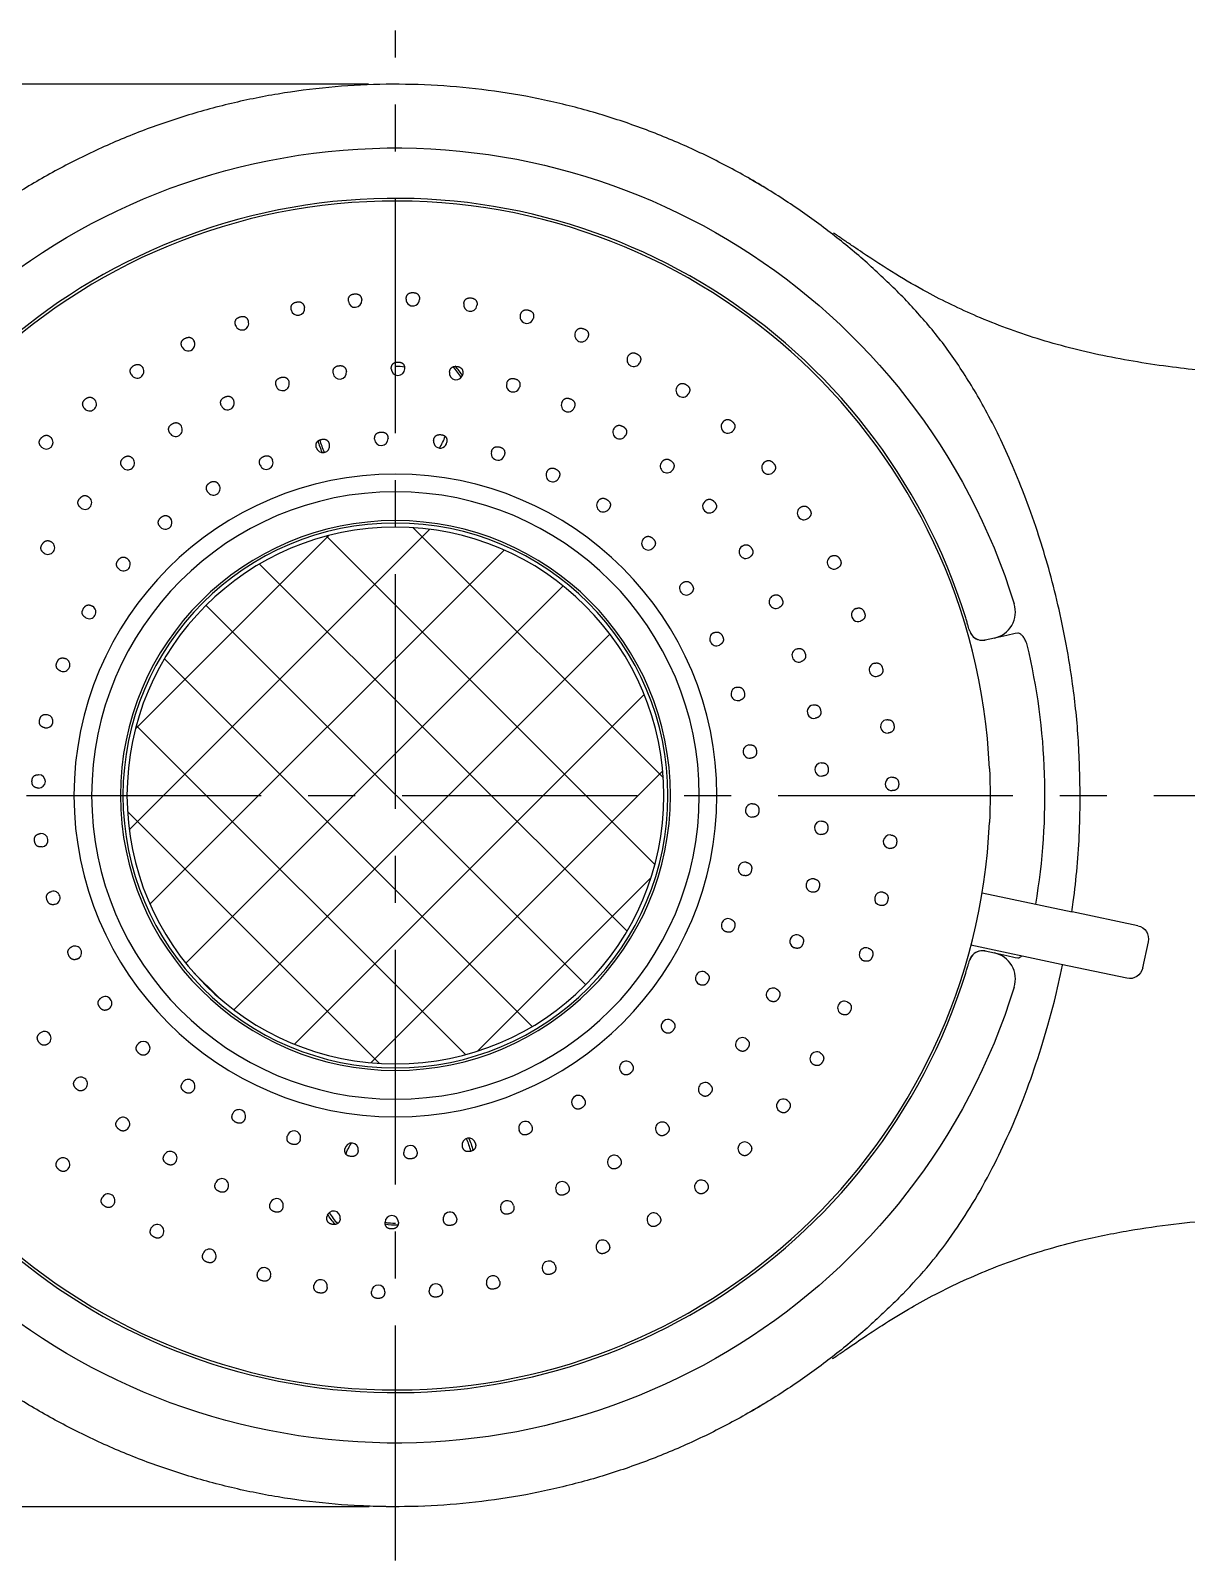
# Model space of a CAD drawing. Extents: x 41752 to 42172, y 12942 to 13239.
# Drawn here: x 41936.7 to 41979.8, y 12994 to 13051 of the extents above; entities that cross this region are included whole.
import ezdxf

# ---------------------------------------------------------------- set-up
doc = ezdxf.new("R2010")
doc.units = 0
doc.header["$LTSCALE"] = 7
doc.header["$MEASUREMENT"] = 0
doc.linetypes.add('CENTER', pattern=[2, 1.25, -0.25, 0.25, -0.25])
for name, color, linetype in [('1', 1, 'CENTER'), ('53', 7, 'CONTINUOUS'), ('DIM', 2, 'CONTINUOUS')]:
    doc.layers.add(name, color=color, linetype=linetype)

msp = doc.modelspace()

# ---------------------------------------------------------------- hatches: boundary and pattern name
at = {"layer": 'DIM'}
h = msp.add_hatch(dxfattribs=at)
h.set_pattern_fill('ANSI37', color=256, scale=20)
h.set_pattern_definition([(45, (1780.5535, -1152.382), (-1.76776695, 1.76776695), []), (135, (1780.5535, -1152.382), (-1.76776695, -1.76776695), [])])
h.paths.add_polyline_path([(41950.291, 13032.547, 0.414214), (41940.291, 13022.547), (41950.291, 13022.547)])
h.paths.add_polyline_path([(41950.291, 13022.547), (41960.291, 13022.547, 0.414214), (41950.291, 13032.547)])
h.paths.add_polyline_path([(41950.291, 13022.547), (41950.291, 13012.547, 0.414214), (41960.291, 13022.547)])
h.paths.add_polyline_path([(41940.291, 13022.547, 0.414214), (41950.291, 13012.547), (41950.291, 13022.547)])

# ---------------------------------------------------------------- linework, layer by layer
at = {"layer": '1'}
for p, q in [((41950.291, 12994.047), (41950.291, 13051.046)), ((41922.542, 13022.547), (42108.057, 13022.547))]:
    msp.add_line(p, q, dxfattribs=at)
at = {"layer": '53', "color": 7, "linetype": 'Continuous'}
for p, q in [((41972.601, 13028.413), (41972.256, 13028.34)), ((41972.141, 13018.925), (41975.501, 13018.211)), ((41977.946, 13017.691), (41975.501, 13018.211)), ((41975.085, 13016.254), (41971.725, 13016.969)), ((41978.331, 13017.098), (41978.123, 13016.12)), ((41972.256, 13016.753), (41972.601, 13016.68)), ((41977.53, 13015.735), (41975.085, 13016.254))]:
    msp.add_line(p, q, dxfattribs=at)
at = {"layer": '53', "color": 3, "linetype": 'Continuous', "extrusion": (0, 0, -1)}
for radius in [11.975, 11.316]:
    msp.add_circle((-41950.291, 13022.547), radius, dxfattribs=at)
at = {"layer": '53', "color": 7, "linetype": 'Continuous', "extrusion": (0, 0, -1)}
for radius in [10.243, 10.15, 10]:
    msp.add_circle((-41950.291, 13022.547), radius, dxfattribs=at)
for centre, radius, start, end in [((-41950.292, 13022.547), 24.126, 360, 162.7922), ((-41950.291, 13036.546), 2, 90, 99.9394), ((-41950.291, 13036.546), 2.909, 137.295, 147.3637), ((-41950.291, 13036.546), 2.909, 335.1937, 345.0937), ((-41950.291, 13022.547), 22.148, 177.4121, 182.5879), ((-41950.292, 13022.547), 24.126, 197.2077, 360), ((-41977.842, 13017.202), 0.5, 102, 192), ((-41977.634, 13016.224), 0.5, 192, 282), ((-41950.291, 13008.547), 1.95, 18.5231, 33.1875), ((-41950.291, 13008.547), 2.992, 155.3344, 164.9475), ((-41950.291, 13008.547), 2.992, 318.4763, 327.8306), ((-41950.291, 13008.547), 1.95, 270, 281.0925)]:
    msp.add_arc(centre, radius, start, end, dxfattribs=at)
at = {"layer": '53', "color": 7, "linetype": 'Continuous'}
for centre, radius, start, end in [((41950.291, 13022.547), 22.248, 17.2969, 342.7031), ((41950.291, 13022.547), 22.148, 2.5879, 180), ((41948.786, 13040.985), 0.25, 184.6667, 4.6667), ((41950.937, 13041.036), 0.25, 178, 358), ((41946.656, 13040.686), 0.25, 191.3333, 11.3333), ((41953.079, 13040.836), 0.25, 171.3333, 351.3333), ((41955.183, 13040.388), 0.25, 164.6667, 344.6667), ((41944.574, 13040.141), 0.25, 198, 18), ((41957.221, 13039.7), 0.25, 158, 338), ((41942.57, 13039.359), 0.25, 204.6667, 24.6667), ((41959.166, 13038.779), 0.25, 151.3333, 331.3333), ((41940.671, 13038.349), 0.25, 211.3333, 31.3333), ((41948.216, 13038.311), 0.25, 187.5, 7.5), ((41950.384, 13038.447), 0.25, 179.6667, 359.6667), ((41952.55, 13038.286), 0.25, 171.8333, 351.8333), ((41950.291, 13036.546), 2.992, 33.0244, 42.0975), ((41946.087, 13037.881), 0.25, 195.3333, 15.3333), ((41954.674, 13037.831), 0.25, 164, 344), ((41960.99, 13037.639), 0.25, 144.6667, 324.6667), ((41938.901, 13037.125), 0.25, 218, 38), ((41944.036, 13037.165), 0.25, 203.1667, 23.1667), ((41956.716, 13037.091), 0.25, 156.1667, 336.1667), ((41962.67, 13036.295), 0.25, 138, 318), ((41937.286, 13035.704), 0.25, 224.6667, 44.6667), ((41942.102, 13036.176), 0.25, 211, 31), ((41950.291, 13036.546), 2.992, 195.0469, 204.2719), ((41949.765, 13035.836), 0.25, 182.2667, 2.2667), ((41951.958, 13035.742), 0.25, 172.8, 352.8), ((41950.291, 13036.547), 1.95, 327.0713, 341.6569), ((41958.638, 13036.08), 0.25, 148.3333, 328.3333), ((41947.587, 13035.569), 0.25, 191.7333, 11.7333), ((41954.106, 13035.288), 0.25, 163.3333, 343.3333), ((41940.321, 13034.932), 0.25, 218.8333, 38.8333), ((41945.482, 13034.947), 0.25, 201.2, 21.2), ((41960.405, 13034.816), 0.25, 140.5, 320.5), ((41964.182, 13034.765), 0.25, 131.3333, 311.3333), ((41943.508, 13033.987), 0.25, 210.6667, 30.6667), ((41956.149, 13034.487), 0.25, 153.8667, 333.8667), ((41938.726, 13033.458), 0.25, 226.6667, 46.6667), ((41958.033, 13033.361), 0.25, 144.4, 324.4), ((41961.983, 13033.323), 0.25, 132.6667, 312.6667), ((41965.507, 13033.07), 0.25, 124.6667, 304.6667), ((41941.718, 13032.715), 0.25, 220.1333, 40.1333), ((41937.347, 13031.78), 0.25, 234.5, 54.5), ((41959.707, 13031.94), 0.25, 134.9333, 314.9333), ((41963.342, 13031.629), 0.25, 124.8333, 304.8333), ((41940.163, 13031.167), 0.25, 229.6, 49.6), ((41966.626, 13031.232), 0.25, 118, 298), ((41961.123, 13030.264), 0.25, 125.4667, 305.4667), ((41938.883, 13029.384), 0.25, 239.0667, 59.0667), ((41964.458, 13029.765), 0.25, 117, 297), ((41967.524, 13029.277), 0.25, 111.3333, 291.3333), ((41962.245, 13028.377), 0.25, 116, 296), ((41965.31, 13027.767), 0.25, 109.1667, 289.1667), ((41950.292, 13022.547), 24.191, 350.3694, 13.4215), ((41937.914, 13027.414), 0.25, 248.5333, 68.5333), ((41968.188, 13027.231), 0.25, 104.6667, 284.6667), ((41963.041, 13026.332), 0.25, 106.5333, 286.5333), ((41937.282, 13025.312), 0.25, 258, 78), ((41965.881, 13025.671), 0.25, 101.3333, 281.3333), ((41968.611, 13025.122), 0.25, 98, 278), ((41963.49, 13024.183), 0.25, 97.0667, 277.0667), ((41937.002, 13023.073), 0.25, 267.7333, 87.7333), ((41966.162, 13023.517), 0.25, 93.5, 273.5), ((41968.786, 13022.977), 0.25, 91.3333, 271.3333), ((41950.291, 13022.547), 22.148, 180, 357.4121), ((41963.579, 13021.99), 0.25, 87.6, 267.6), ((41966.146, 13021.345), 0.25, 85.6667, 265.6667), ((41937.096, 13020.88), 0.25, 277.2, 97.2), ((41968.711, 13020.827), 0.25, 84.6667, 264.6667), ((41963.307, 13019.812), 0.25, 78.1333, 258.1333), ((41965.834, 13019.196), 0.25, 77.8333, 257.8333), ((41937.55, 13018.732), 0.25, 286.6667, 106.6667), ((41968.387, 13018.7), 0.25, 78, 258), ((41962.68, 13017.708), 0.25, 68.6667, 248.6667), ((41965.232, 13017.109), 0.25, 70, 250), ((41938.351, 13016.689), 0.25, 296.1333, 116.1333), ((41967.818, 13016.626), 0.25, 71.3333, 251.3333), ((41961.715, 13015.737), 0.25, 59.2, 239.2), ((41964.352, 13015.123), 0.25, 62.1667, 242.1667), ((41939.477, 13014.805), 0.25, 305.6, 125.6), ((41967.012, 13014.631), 0.25, 64.6667, 244.6667), ((41960.44, 13013.95), 0.25, 49.7333, 229.7333), ((41937.214, 13013.503), 0.25, 304.6667, 124.6667), ((41940.898, 13013.131), 0.25, 315.0667, 135.0667), ((41963.209, 13013.276), 0.25, 54.3333, 234.3333), ((41965.98, 13012.743), 0.25, 58, 238), ((41958.888, 13012.398), 0.25, 40.2667, 220.2667), ((41938.568, 13011.805), 0.25, 312.5, 132.5), ((41942.574, 13011.715), 0.25, 324.5333, 144.5333), ((41961.825, 13011.602), 0.25, 46.5, 226.5), ((41957.101, 13011.123), 0.25, 30.8, 210.8), ((41944.461, 13010.593), 0.25, 334, 154), ((41964.736, 13010.988), 0.25, 51.3333, 231.3333), ((41940.142, 13010.307), 0.25, 320.3333, 140.3333), ((41955.13, 13010.158), 0.25, 21.3333, 201.3333), ((41960.225, 13010.132), 0.25, 38.6667, 218.6667), ((41946.506, 13009.797), 0.25, 343.4667, 163.4667), ((41948.655, 13009.348), 0.25, 352.9333, 172.9333), ((41953.026, 13009.531), 0.25, 11.8667, 191.8667), ((41950.291, 13008.547), 2.909, 14.9963, 24.5587), ((41963.296, 13009.389), 0.25, 44.6667, 224.6667), ((41937.912, 13008.799), 0.25, 318, 138), ((41941.905, 13009.038), 0.25, 328.1667, 148.1667), ((41950.848, 13009.258), 0.25, 2.4, 182.4), ((41958.441, 13008.894), 0.25, 30.8333, 210.8333), ((41943.824, 13008.021), 0.25, 336, 156), ((41956.504, 13007.911), 0.25, 23, 203), ((41961.681, 13007.969), 0.25, 38, 218), ((41939.592, 13007.454), 0.25, 324.6667, 144.6667), ((41945.864, 13007.276), 0.25, 343.8333, 163.8333), ((41954.451, 13007.201), 0.25, 15.1667, 195.1667), ((41947.987, 13006.815), 0.25, 351.6667, 171.6667), ((41950.291, 13008.547), 2.909, 212.1188, 222.0863), ((41950.152, 13006.647), 0.25, 359.5, 179.5), ((41952.321, 13006.777), 0.25, 7.3333, 187.3333), ((41959.911, 13006.745), 0.25, 31.3333, 211.3333), ((41941.416, 13006.314), 0.25, 331.3333, 151.3333), ((41950.291, 13008.547), 2, 258.7444, 272.7619), ((41943.361, 13005.394), 0.25, 338, 158), ((41958.012, 13005.735), 0.25, 24.6667, 204.6667), ((41956.008, 13004.952), 0.25, 18, 198), ((41945.399, 13004.705), 0.25, 344.6667, 164.6667), ((41947.503, 13004.258), 0.25, 351.3333, 171.3333), ((41953.927, 13004.408), 0.25, 11.3333, 191.3333), ((41949.646, 13004.058), 0.25, 358, 178), ((41951.796, 13004.108), 0.25, 4.6667, 184.6667)]:
    msp.add_arc(centre, radius, start, end, dxfattribs=at)
at = {"layer": '53', "color": 7, "linetype": 'Continuous', "extrusion": (0.004279, 0.000909442, 0.99999)}
for start, end in [(196.0387, 219.4402), (219.4402, 278.1462)]:
    msp.add_arc((41971.772, 13028.661, 191.331), 0.5, start, end, dxfattribs=at)
at = {"layer": '53', "color": 7, "linetype": 'Continuous', "extrusion": (0.004279, 0.000909436, 0.99999)}
for start, end in [(196.0335, 221.6405), (221.6405, 281.4987)]:
    msp.add_arc((41971.772, 13028.661, 191.33), 0.5, start, end, dxfattribs=at)
at = {"layer": '53', "color": 7, "linetype": 'Continuous', "extrusion": (0.004279, -0.000909442, 0.99999)}
for start, end in [(143.5763, 163.9613), (81.8539, 143.5764)]:
    msp.add_arc((41971.772, 13016.421, 167.645), 0.5, start, end, dxfattribs=at)
at = {"layer": '53', "color": 7, "linetype": 'Continuous', "extrusion": (0.004279, -0.000909436, 0.99999)}
for start, end in [(145.1261, 163.9665), (78.5013, 145.126)]:
    msp.add_arc((41971.772, 13016.421, 167.644), 0.5, start, end, dxfattribs=at)
at = {"layer": '53', "color": 7, "linetype": 'Continuous'}
for centre, major_axis, start_param, end_param in [((41972.393, 13029.392), (0.208, -0.978), 0, 1.660727), ((41972.393, 13015.702), (-0.208, -0.978), 1.480868, 3.141593)]:
    msp.add_ellipse(centre, major_axis=major_axis, ratio=0.989357, start_param=start_param, end_param=end_param, dxfattribs=at)
for points, weights in [([(41969.19, 13041.124), (41957.773, 13052.738), (41941.491, 13052.38), (41930.596, 13040.276)], [1, 0.790125714229, 0.790125714229, 1]), ([(41969.19, 13003.97), (41957.773, 12992.356), (41941.491, 12992.713), (41930.596, 13004.818)], [1, 0.790124610621, 0.790124610621, 1])]:
    msp.add_rational_spline(points, weights, degree=3, dxfattribs=at)
for points in [[(41964.1, 13045.165), (41963.892, 13045.286), (41963.685, 13045.406), (41963.477, 13045.525)], [(41973.469, 13028.598), (41973.213, 13028.544), (41972.921, 13028.482), (41972.601, 13028.413)], [(41972.256, 13028.34), (41972.246, 13028.338), (41972.237, 13028.336), (41972.227, 13028.334)], [(41972.227, 13016.76), (41972.237, 13016.758), (41972.246, 13016.756), (41972.256, 13016.753)], [(41972.601, 13016.68), (41972.922, 13016.612), (41973.213, 13016.55), (41973.469, 13016.496)], [(41964.1, 12999.929), (41963.892, 12999.808), (41963.685, 12999.687), (41963.477, 12999.567)]]:
    msp.add_open_spline(points, degree=3, dxfattribs=at)
for points, degree, knots in [([(41987.477, 13038.074), (41987.31, 13038.071), (41986.718, 13038.06), (41985.792, 13038.055), (41984.79, 13038.069), (41983.965, 13038.109), (41983.227, 13038.15), (41982.442, 13038.198), (41981.095, 13038.296), (41979.134, 13038.493), (41976.627, 13038.904), (41974.187, 13039.525), (41972.022, 13040.331), (41970.271, 13041.177), (41968.856, 13041.999), (41967.98, 13042.571), (41967.357, 13042.993), (41967.132, 13043.147), (41966.963, 13043.264), (41966.891, 13043.313), (41966.824, 13043.359), (41966.763, 13043.401), (41966.711, 13043.436), (41966.646, 13043.48), (41966.618, 13043.498), (41966.601, 13043.508)], 3, [0, 0, 0, 0, 0.02296, 0.081269, 0.125062, 0.15509, 0.184708, 0.217831, 0.254568, 0.35617, 0.469382, 0.582115, 0.691608, 0.787952, 0.853167, 0.927183, 0.947472, 0.968163, 0.972358, 0.975899, 0.979032, 0.982112, 0.985511, 0.989518, 1, 1, 1, 1]), ([(41946.41, 13040.637), (41946.364, 13040.88), (41946.606, 13040.931), (41946.849, 13040.982), (41946.901, 13040.735)], 2, [0, 0, 0, 0.5, 0.5, 1, 1, 1]), ([(41948.537, 13040.965), (41948.519, 13041.212), (41948.766, 13041.235), (41949.012, 13041.257), (41949.035, 13041.006)], 2, [0, 0, 0, 0.5, 0.5, 1, 1, 1]), ([(41950.687, 13041.044), (41950.698, 13041.292), (41950.946, 13041.285), (41951.193, 13041.279), (41951.187, 13041.027)], 2, [0, 0, 0, 0.5, 0.5, 1, 1, 1]), ([(41952.832, 13040.873), (41952.871, 13041.118), (41953.117, 13041.083), (41953.362, 13041.048), (41953.326, 13040.798)], 2, [0, 0, 0, 0.5, 0.5, 1, 1, 1]), ([(41975.797, 13022.547), (41975.782, 13023.272), (41975.751, 13024.722), (41975.472, 13027.227), (41974.953, 13029.907), (41974.146, 13032.678), (41973.216, 13035.062), (41972.244, 13037.018), (41971.277, 13038.596), (41970.301, 13039.93), (41969.56, 13040.726), (41969.19, 13041.124)], 3, [0, 0, 0, 0, 0.070366, 0.140728, 0.249595, 0.358537, 0.49478, 0.631115, 0.754073, 0.877036, 1, 1, 1, 1]), ([(41944.337, 13040.064), (41944.262, 13040.3), (41944.497, 13040.379), (41944.732, 13040.458), (41944.812, 13040.219)], 2, [0, 0, 0, 0.5, 0.5, 1, 1, 1]), ([(41954.942, 13040.454), (41955.01, 13040.693), (41955.249, 13040.629), (41955.489, 13040.566), (41955.424, 13040.322)], 2, [0, 0, 0, 0.5, 0.5, 1, 1, 1]), ([(41956.99, 13039.793), (41957.085, 13040.022), (41957.315, 13039.932), (41957.546, 13039.841), (41957.453, 13039.606)], 2, [0, 0, 0, 0.5, 0.5, 1, 1, 1]), ([(41942.343, 13039.254), (41942.242, 13039.48), (41942.466, 13039.586), (41942.69, 13039.691), (41942.798, 13039.463)], 2, [0, 0, 0, 0.5, 0.5, 1, 1, 1]), ([(41940.457, 13038.219), (41940.331, 13038.431), (41940.541, 13038.562), (41940.751, 13038.693), (41940.884, 13038.479)], 2, [0, 0, 0, 0.5, 0.5, 1, 1, 1]), ([(41950.134, 13038.448), (41950.137, 13038.696), (41950.385, 13038.697), (41950.633, 13038.697), (41950.634, 13038.445)], 2, [0, 0, 0, 0.5, 0.5, 1, 1, 1]), ([(41958.946, 13038.899), (41959.067, 13039.115), (41959.286, 13038.999), (41959.504, 13038.882), (41959.385, 13038.659)], 2, [0, 0, 0, 0.5, 0.5, 1, 1, 1]), ([(41945.846, 13037.815), (41945.782, 13038.054), (41946.021, 13038.122), (41946.259, 13038.19), (41946.328, 13037.947)], 2, [0, 0, 0, 0.5, 0.5, 1, 1, 1]), ([(41947.968, 13038.278), (41947.938, 13038.524), (41948.183, 13038.559), (41948.428, 13038.593), (41948.464, 13038.343)], 2, [0, 0, 0, 0.5, 0.5, 1, 1, 1]), ([(41952.302, 13038.321), (41952.34, 13038.566), (41952.585, 13038.533), (41952.831, 13038.5), (41952.797, 13038.25)], 2, [0, 0, 0, 0.5, 0.5, 1, 1, 1]), ([(41954.433, 13037.9), (41954.504, 13038.137), (41954.743, 13038.071), (41954.981, 13038.005), (41954.914, 13037.762)], 2, [0, 0, 0, 0.5, 0.5, 1, 1, 1]), ([(41960.786, 13037.784), (41960.931, 13037.984), (41961.135, 13037.843), (41961.338, 13037.702), (41961.194, 13037.495)], 2, [0, 0, 0, 0.5, 0.5, 1, 1, 1]), ([(41938.704, 13036.971), (41938.554, 13037.168), (41938.748, 13037.322), (41938.941, 13037.476), (41939.098, 13037.279)], 2, [0, 0, 0, 0.5, 0.5, 1, 1, 1]), ([(41943.806, 13037.066), (41943.711, 13037.295), (41943.938, 13037.395), (41944.164, 13037.494), (41944.266, 13037.263)], 2, [0, 0, 0, 0.5, 0.5, 1, 1, 1]), ([(41956.487, 13037.192), (41956.59, 13037.418), (41956.817, 13037.32), (41957.044, 13037.222), (41956.945, 13036.99)], 2, [0, 0, 0, 0.5, 0.5, 1, 1, 1]), ([(41941.888, 13036.047), (41941.762, 13036.261), (41941.973, 13036.39), (41942.184, 13036.52), (41942.316, 13036.305)], 2, [0, 0, 0, 0.5, 0.5, 1, 1, 1]), ([(41958.426, 13036.211), (41958.558, 13036.42), (41958.77, 13036.292), (41958.982, 13036.164), (41958.851, 13035.948)], 2, [0, 0, 0, 0.5, 0.5, 1, 1, 1]), ([(41962.484, 13036.462), (41962.652, 13036.645), (41962.837, 13036.481), (41963.023, 13036.317), (41962.856, 13036.128)], 2, [0, 0, 0, 0.5, 0.5, 1, 1, 1]), ([(41937.108, 13035.528), (41936.936, 13035.706), (41937.11, 13035.882), (41937.285, 13036.058), (41937.464, 13035.88)], 2, [0, 0, 0, 0.5, 0.5, 1, 1, 1]), ([(41947.342, 13035.518), (41947.294, 13035.761), (41947.536, 13035.814), (41947.778, 13035.866), (41947.831, 13035.62)], 2, [0, 0, 0, 0.5, 0.5, 1, 1, 1]), ([(41949.515, 13035.827), (41949.508, 13036.074), (41949.755, 13036.086), (41950.003, 13036.098), (41950.015, 13035.846)], 2, [0, 0, 0, 0.5, 0.5, 1, 1, 1]), ([(41951.71, 13035.773), (41951.743, 13036.019), (41951.989, 13035.99), (41952.235, 13035.961), (41952.206, 13035.711)], 2, [0, 0, 0, 0.5, 0.5, 1, 1, 1]), ([(41940.126, 13034.776), (41939.973, 13034.97), (41940.164, 13035.127), (41940.356, 13035.284), (41940.516, 13035.089)], 2, [0, 0, 0, 0.5, 0.5, 1, 1, 1]), ([(41945.248, 13034.856), (41945.161, 13035.088), (41945.391, 13035.18), (41945.621, 13035.272), (41945.715, 13035.037)], 2, [0, 0, 0, 0.5, 0.5, 1, 1, 1]), ([(41953.866, 13035.36), (41953.939, 13035.596), (41954.177, 13035.528), (41954.415, 13035.459), (41954.345, 13035.216)], 2, [0, 0, 0, 0.5, 0.5, 1, 1, 1]), ([(41955.925, 13034.597), (41956.036, 13034.819), (41956.259, 13034.712), (41956.483, 13034.605), (41956.374, 13034.377)], 2, [0, 0, 0, 0.5, 0.5, 1, 1, 1]), ([(41960.212, 13034.975), (41960.371, 13035.164), (41960.564, 13035.009), (41960.756, 13034.853), (41960.598, 13034.657)], 2, [0, 0, 0, 0.5, 0.5, 1, 1, 1]), ([(41964.017, 13034.953), (41964.205, 13035.114), (41964.37, 13034.93), (41964.535, 13034.746), (41964.348, 13034.577)], 2, [0, 0, 0, 0.5, 0.5, 1, 1, 1]), ([(41943.293, 13033.859), (41943.168, 13034.074), (41943.38, 13034.202), (41943.592, 13034.33), (41943.723, 13034.114)], 2, [0, 0, 0, 0.5, 0.5, 1, 1, 1]), ([(41938.554, 13033.276), (41938.376, 13033.448), (41938.544, 13033.63), (41938.712, 13033.811), (41938.897, 13033.64)], 2, [0, 0, 0, 0.5, 0.5, 1, 1, 1]), ([(41957.83, 13033.507), (41957.976, 13033.707), (41958.179, 13033.564), (41958.382, 13033.422), (41958.237, 13033.216)], 2, [0, 0, 0, 0.5, 0.5, 1, 1, 1]), ([(41961.813, 13033.507), (41961.997, 13033.673), (41962.166, 13033.492), (41962.336, 13033.312), (41962.152, 13033.139)], 2, [0, 0, 0, 0.5, 0.5, 1, 1, 1]), ([(41941.527, 13032.554), (41941.369, 13032.745), (41941.557, 13032.906), (41941.745, 13033.068), (41941.91, 13032.876)], 2, [0, 0, 0, 0.5, 0.5, 1, 1, 1]), ([(41965.365, 13033.275), (41965.57, 13033.414), (41965.713, 13033.212), (41965.855, 13033.01), (41965.649, 13032.864)], 2, [0, 0, 0, 0.5, 0.5, 1, 1, 1]), ([(41937.202, 13031.576), (41937.001, 13031.722), (41937.143, 13031.925), (41937.285, 13032.128), (41937.492, 13031.984)], 2, [0, 0, 0, 0.5, 0.5, 1, 1, 1]), ([(41959.53, 13032.117), (41959.707, 13032.291), (41959.884, 13032.117), (41960.06, 13031.943), (41959.883, 13031.763)], 2, [0, 0, 0, 0.5, 0.5, 1, 1, 1]), ([(41963.199, 13031.834), (41963.404, 13031.974), (41963.547, 13031.772), (41963.691, 13031.57), (41963.485, 13031.424)], 2, [0, 0, 0, 0.5, 0.5, 1, 1, 1]), ([(41940.001, 13030.976), (41939.814, 13031.139), (41939.972, 13031.329), (41940.131, 13031.519), (41940.325, 13031.357)], 2, [0, 0, 0, 0.5, 0.5, 1, 1, 1]), ([(41966.508, 13031.453), (41966.728, 13031.567), (41966.846, 13031.349), (41966.965, 13031.132), (41966.743, 13031.011)], 2, [0, 0, 0, 0.5, 0.5, 1, 1, 1]), ([(41960.978, 13030.467), (41961.181, 13030.609), (41961.327, 13030.409), (41961.473, 13030.209), (41961.268, 13030.06)], 2, [0, 0, 0, 0.5, 0.5, 1, 1, 1]), ([(41938.754, 13029.169), (41938.543, 13029.298), (41938.668, 13029.512), (41938.794, 13029.726), (41939.011, 13029.598)], 2, [0, 0, 0, 0.5, 0.5, 1, 1, 1]), ([(41964.345, 13029.988), (41964.566, 13030.098), (41964.681, 13029.879), (41964.795, 13029.659), (41964.572, 13029.543)], 2, [0, 0, 0, 0.5, 0.5, 1, 1, 1]), ([(41967.433, 13029.51), (41967.664, 13029.598), (41967.756, 13029.368), (41967.849, 13029.138), (41967.614, 13029.044)], 2, [0, 0, 0, 0.5, 0.5, 1, 1, 1]), ([(41971.671, 13028.691), (41971.672, 13028.691), (41971.671, 13028.695), (41971.669, 13028.702), (41971.666, 13028.714), (41971.66, 13028.734), (41971.652, 13028.762), (41971.644, 13028.79), (41971.634, 13028.826), (41971.622, 13028.867), (41971.61, 13028.909), (41971.596, 13028.956), (41971.581, 13029.006), (41971.566, 13029.056), (41971.549, 13029.109), (41971.533, 13029.162)], 3, [0, 0, 0, 0, 0.139994, 0.139994, 0.139994, 0.356221, 0.356221, 0.356221, 0.571771, 0.571771, 0.571771, 0.78639, 0.78639, 0.78639, 1, 1, 1, 1]), ([(41962.136, 13028.602), (41962.359, 13028.708), (41962.47, 13028.487), (41962.58, 13028.265), (41962.355, 13028.152)], 2, [0, 0, 0, 0.5, 0.5, 1, 1, 1]), ([(41973.822, 13028.162), (41973.812, 13028.196), (41973.8, 13028.229), (41973.787, 13028.261), (41973.765, 13028.314), (41973.739, 13028.363), (41973.712, 13028.406), (41973.684, 13028.45), (41973.654, 13028.488), (41973.624, 13028.517), (41973.595, 13028.548), (41973.566, 13028.57), (41973.539, 13028.584), (41973.513, 13028.597), (41973.489, 13028.602), (41973.469, 13028.598)], 3, [0, 0, 0, 0, 0.126928, 0.126928, 0.126928, 0.339142, 0.339142, 0.339142, 0.558546, 0.558546, 0.558546, 0.7801, 0.7801, 0.7801, 1, 1, 1, 1]), ([(41965.228, 13028.003), (41965.462, 13028.082), (41965.546, 13027.849), (41965.629, 13027.616), (41965.392, 13027.531)], 2, [0, 0, 0, 0.5, 0.5, 1, 1, 1]), ([(41937.822, 13027.181), (41937.593, 13027.274), (41937.681, 13027.506), (41937.77, 13027.737), (41938.005, 13027.647)], 2, [0, 0, 0, 0.5, 0.5, 1, 1, 1]), ([(41968.125, 13027.473), (41968.365, 13027.533), (41968.43, 13027.294), (41968.495, 13027.055), (41968.252, 13026.989)], 2, [0, 0, 0, 0.5, 0.5, 1, 1, 1]), ([(41962.97, 13026.571), (41963.208, 13026.64), (41963.281, 13026.403), (41963.354, 13026.166), (41963.112, 13026.092)], 2, [0, 0, 0, 0.5, 0.5, 1, 1, 1]), ([(41937.23, 13025.068), (41936.988, 13025.121), (41937.037, 13025.364), (41937.086, 13025.607), (41937.334, 13025.557)], 2, [0, 0, 0, 0.5, 0.5, 1, 1, 1]), ([(41965.832, 13025.917), (41966.075, 13025.963), (41966.126, 13025.721), (41966.177, 13025.478), (41965.93, 13025.426)], 2, [0, 0, 0, 0.5, 0.5, 1, 1, 1]), ([(41968.576, 13025.369), (41968.822, 13025.401), (41968.859, 13025.156), (41968.895, 13024.911), (41968.646, 13024.874)], 2, [0, 0, 0, 0.5, 0.5, 1, 1, 1]), ([(41963.459, 13024.431), (41963.705, 13024.459), (41963.738, 13024.214), (41963.771, 13023.968), (41963.521, 13023.935)], 2, [0, 0, 0, 0.5, 0.5, 1, 1, 1]), ([(41936.992, 13022.823), (41936.744, 13022.835), (41936.752, 13023.083), (41936.759, 13023.33), (41937.011, 13023.323)], 2, [0, 0, 0, 0.5, 0.5, 1, 1, 1]), ([(41966.146, 13023.767), (41966.394, 13023.78), (41966.411, 13023.533), (41966.428, 13023.286), (41966.177, 13023.268)], 2, [0, 0, 0, 0.5, 0.5, 1, 1, 1]), ([(41968.78, 13023.227), (41969.028, 13023.231), (41969.036, 13022.983), (41969.044, 13022.736), (41968.792, 13022.727)], 2, [0, 0, 0, 0.5, 0.5, 1, 1, 1]), ([(41963.59, 13022.24), (41963.837, 13022.227), (41963.829, 13021.979), (41963.821, 13021.732), (41963.569, 13021.74)], 2, [0, 0, 0, 0.5, 0.5, 1, 1, 1]), ([(41975.486, 13018.201), (41975.504, 13018.328), (41975.58, 13018.879), (41975.688, 13019.876), (41975.78, 13021.205), (41975.792, 13022.1), (41975.797, 13022.547)], 3, [0, 0, 0, 0, 0.090587, 0.393727, 0.696863, 1, 1, 1, 1]), ([(41966.165, 13021.595), (41966.411, 13021.574), (41966.395, 13021.327), (41966.379, 13021.079), (41966.127, 13021.096)], 2, [0, 0, 0, 0.5, 0.5, 1, 1, 1]), ([(41937.127, 13020.632), (41936.881, 13020.603), (41936.848, 13020.849), (41936.815, 13021.094), (41937.065, 13021.128)], 2, [0, 0, 0, 0.5, 0.5, 1, 1, 1]), ([(41968.734, 13021.076), (41968.981, 13021.051), (41968.96, 13020.804), (41968.939, 13020.557), (41968.688, 13020.578)], 2, [0, 0, 0, 0.5, 0.5, 1, 1, 1]), ([(41963.358, 13020.057), (41963.6, 13020.003), (41963.552, 13019.76), (41963.503, 13019.518), (41963.256, 13019.567)], 2, [0, 0, 0, 0.5, 0.5, 1, 1, 1]), ([(41965.887, 13019.44), (41966.128, 13019.386), (41966.078, 13019.143), (41966.029, 13018.901), (41965.781, 13018.951)], 2, [0, 0, 0, 0.5, 0.5, 1, 1, 1]), ([(41937.622, 13018.493), (41937.384, 13018.424), (41937.31, 13018.661), (41937.237, 13018.897), (41937.478, 13018.972)], 2, [0, 0, 0, 0.5, 0.5, 1, 1, 1]), ([(41968.439, 13018.945), (41968.681, 13018.891), (41968.631, 13018.648), (41968.582, 13018.406), (41968.335, 13018.456)], 2, [0, 0, 0, 0.5, 0.5, 1, 1, 1]), ([(41962.771, 13017.941), (41963.001, 13017.849), (41962.913, 13017.617), (41962.825, 13017.386), (41962.589, 13017.475)], 2, [0, 0, 0, 0.5, 0.5, 1, 1, 1]), ([(41965.318, 13017.344), (41965.55, 13017.257), (41965.467, 13017.023), (41965.385, 13016.79), (41965.147, 13016.874)], 2, [0, 0, 0, 0.5, 0.5, 1, 1, 1]), ([(41938.461, 13016.464), (41938.238, 13016.357), (41938.126, 13016.579), (41938.015, 13016.8), (41938.241, 13016.913)], 2, [0, 0, 0, 0.5, 0.5, 1, 1, 1]), ([(41967.898, 13016.863), (41968.132, 13016.781), (41968.055, 13016.546), (41967.978, 13016.31), (41967.738, 13016.389)], 2, [0, 0, 0, 0.5, 0.5, 1, 1, 1]), ([(41971.533, 13015.932), (41971.544, 13015.967), (41971.555, 13016.002), (41971.565, 13016.037), (41971.581, 13016.088), (41971.596, 13016.138), (41971.609, 13016.182), (41971.622, 13016.227), (41971.634, 13016.267), (41971.643, 13016.3), (41971.652, 13016.332), (41971.66, 13016.359), (41971.665, 13016.376), (41971.669, 13016.393), (41971.672, 13016.402), (41971.671, 13016.403)], 3, [0, 0, 0, 0, 0.141251, 0.141251, 0.141251, 0.354355, 0.354355, 0.354355, 0.568356, 0.568356, 0.568356, 0.7837, 0.7837, 0.7837, 1, 1, 1, 1]), ([(41973.469, 13016.496), (41973.482, 13016.493), (41973.498, 13016.494), (41973.514, 13016.499), (41973.538, 13016.507), (41973.566, 13016.524), (41973.595, 13016.549), (41973.601, 13016.554), (41973.607, 13016.559), (41973.612, 13016.564)], 3, [0, 0, 0, 0, 0.356277, 0.356277, 0.356277, 0.894951, 0.894951, 0.894951, 1, 1, 1, 1]), ([(41961.843, 13015.951), (41962.055, 13015.823), (41961.93, 13015.609), (41961.805, 13015.395), (41961.587, 13015.522)], 2, [0, 0, 0, 0.5, 0.5, 1, 1, 1]), ([(41969.19, 13003.97), (41969.534, 13004.338), (41970.221, 13005.074), (41971.354, 13006.589), (41972.541, 13008.567), (41973.784, 13011.363), (41974.645, 13014.029), (41975.045, 13015.765), (41975.141, 13016.228)], 3, [0, 0, 0, 0, 0.144853, 0.289705, 0.538624, 0.747683, 0.934823, 1, 1, 1, 1]), ([(41964.468, 13015.344), (41964.686, 13015.226), (41964.573, 13015.006), (41964.459, 13014.786), (41964.235, 13014.902)], 2, [0, 0, 0, 0.5, 0.5, 1, 1, 1]), ([(41939.622, 13014.601), (41939.42, 13014.459), (41939.274, 13014.659), (41939.128, 13014.859), (41939.331, 13015.008)], 2, [0, 0, 0, 0.5, 0.5, 1, 1, 1]), ([(41967.119, 13014.857), (41967.342, 13014.749), (41967.238, 13014.524), (41967.134, 13014.299), (41966.905, 13014.405)], 2, [0, 0, 0, 0.5, 0.5, 1, 1, 1]), ([(41960.601, 13014.141), (41960.789, 13013.979), (41960.63, 13013.789), (41960.472, 13013.598), (41960.278, 13013.76)], 2, [0, 0, 0, 0.5, 0.5, 1, 1, 1]), ([(41937.356, 13013.297), (41937.151, 13013.158), (41937.008, 13013.361), (41936.865, 13013.563), (41937.072, 13013.708)], 2, [0, 0, 0, 0.5, 0.5, 1, 1, 1]), ([(41941.075, 13012.955), (41940.898, 13012.781), (41940.721, 13012.954), (41940.544, 13013.128), (41940.721, 13013.308)], 2, [0, 0, 0, 0.5, 0.5, 1, 1, 1]), ([(41963.354, 13013.479), (41963.554, 13013.333), (41963.412, 13013.13), (41963.269, 13012.928), (41963.063, 13013.073)], 2, [0, 0, 0, 0.5, 0.5, 1, 1, 1]), ([(41959.078, 13012.56), (41959.237, 13012.369), (41959.049, 13012.208), (41958.862, 13012.046), (41958.697, 13012.237)], 2, [0, 0, 0, 0.5, 0.5, 1, 1, 1]), ([(41966.113, 13012.955), (41966.321, 13012.822), (41966.192, 13012.611), (41966.063, 13012.4), (41965.848, 13012.531)], 2, [0, 0, 0, 0.5, 0.5, 1, 1, 1]), ([(41938.737, 13011.621), (41938.553, 13011.455), (41938.384, 13011.636), (41938.215, 13011.817), (41938.4, 13011.989)], 2, [0, 0, 0, 0.5, 0.5, 1, 1, 1]), ([(41942.778, 13011.57), (41942.632, 13011.369), (41942.429, 13011.511), (41942.226, 13011.653), (41942.37, 13011.86)], 2, [0, 0, 0, 0.5, 0.5, 1, 1, 1]), ([(41957.316, 13011.251), (41957.441, 13011.037), (41957.229, 13010.908), (41957.018, 13010.779), (41956.887, 13010.995)], 2, [0, 0, 0, 0.5, 0.5, 1, 1, 1]), ([(41961.997, 13011.783), (41962.175, 13011.611), (41962.006, 13011.43), (41961.837, 13011.249), (41961.653, 13011.421)], 2, [0, 0, 0, 0.5, 0.5, 1, 1, 1]), ([(41944.686, 13010.483), (41944.575, 13010.262), (41944.351, 13010.368), (41944.128, 13010.475), (41944.236, 13010.702)], 2, [0, 0, 0, 0.5, 0.5, 1, 1, 1]), ([(41964.892, 13011.183), (41965.084, 13011.027), (41964.931, 13010.832), (41964.778, 13010.637), (41964.58, 13010.793)], 2, [0, 0, 0, 0.5, 0.5, 1, 1, 1]), ([(41940.334, 13010.148), (41940.174, 13009.959), (41939.982, 13010.115), (41939.79, 13010.271), (41939.949, 13010.467)], 2, [0, 0, 0, 0.5, 0.5, 1, 1, 1]), ([(41955.362, 13010.249), (41955.45, 13010.018), (41955.221, 13009.925), (41954.991, 13009.833), (41954.897, 13010.067)], 2, [0, 0, 0, 0.5, 0.5, 1, 1, 1]), ([(41960.42, 13010.288), (41960.573, 13010.094), (41960.381, 13009.937), (41960.19, 13009.78), (41960.03, 13009.976)], 2, [0, 0, 0, 0.5, 0.5, 1, 1, 1]), ([(41946.746, 13009.726), (41946.673, 13009.489), (41946.435, 13009.557), (41946.197, 13009.625), (41946.267, 13009.868)], 2, [0, 0, 0, 0.5, 0.5, 1, 1, 1]), ([(41953.271, 13009.582), (41953.319, 13009.34), (41953.078, 13009.286), (41952.836, 13009.233), (41952.781, 13009.48)], 2, [0, 0, 0, 0.5, 0.5, 1, 1, 1]), ([(41963.474, 13009.565), (41963.647, 13009.387), (41963.472, 13009.212), (41963.298, 13009.036), (41963.119, 13009.214)], 2, [0, 0, 0, 0.5, 0.5, 1, 1, 1]), ([(41942.117, 13008.907), (41941.984, 13008.697), (41941.773, 13008.826), (41941.561, 13008.955), (41941.692, 13009.17)], 2, [0, 0, 0, 0.5, 0.5, 1, 1, 1]), ([(41948.903, 13009.317), (41948.87, 13009.072), (41948.624, 13009.1), (41948.378, 13009.128), (41948.407, 13009.379)], 2, [0, 0, 0, 0.5, 0.5, 1, 1, 1]), ([(41951.098, 13009.269), (41951.106, 13009.021), (41950.859, 13009.009), (41950.611, 13008.996), (41950.598, 13009.248)], 2, [0, 0, 0, 0.5, 0.5, 1, 1, 1]), ([(41958.655, 13009.022), (41958.78, 13008.808), (41958.569, 13008.679), (41958.357, 13008.551), (41958.226, 13008.766)], 2, [0, 0, 0, 0.5, 0.5, 1, 1, 1]), ([(41938.098, 13008.631), (41937.931, 13008.449), (41937.745, 13008.613), (41937.559, 13008.777), (41937.726, 13008.966)], 2, [0, 0, 0, 0.5, 0.5, 1, 1, 1]), ([(41944.052, 13007.92), (41943.95, 13007.694), (41943.722, 13007.793), (41943.495, 13007.892), (41943.596, 13008.123)], 2, [0, 0, 0, 0.5, 0.5, 1, 1, 1]), ([(41956.734, 13008.008), (41956.829, 13007.78), (41956.601, 13007.681), (41956.374, 13007.582), (41956.274, 13007.813)], 2, [0, 0, 0, 0.5, 0.5, 1, 1, 1]), ([(41961.878, 13008.123), (41962.029, 13007.926), (41961.835, 13007.772), (41961.641, 13007.617), (41961.484, 13007.815)], 2, [0, 0, 0, 0.5, 0.5, 1, 1, 1]), ([(41939.796, 13007.31), (41939.651, 13007.109), (41939.447, 13007.251), (41939.244, 13007.392), (41939.388, 13007.599)], 2, [0, 0, 0, 0.5, 0.5, 1, 1, 1]), ([(41946.104, 13007.206), (41946.033, 13006.969), (41945.794, 13007.035), (41945.556, 13007.102), (41945.624, 13007.345)], 2, [0, 0, 0, 0.5, 0.5, 1, 1, 1]), ([(41954.692, 13007.266), (41954.755, 13007.026), (41954.516, 13006.959), (41954.278, 13006.892), (41954.21, 13007.135)], 2, [0, 0, 0, 0.5, 0.5, 1, 1, 1]), ([(41948.234, 13006.778), (41948.196, 13006.534), (41947.951, 13006.567), (41947.705, 13006.601), (41947.739, 13006.851)], 2, [0, 0, 0, 0.5, 0.5, 1, 1, 1]), ([(41952.569, 13006.809), (41952.598, 13006.563), (41952.353, 13006.529), (41952.107, 13006.495), (41952.073, 13006.745)], 2, [0, 0, 0, 0.5, 0.5, 1, 1, 1]), ([(41960.125, 13006.875), (41960.252, 13006.662), (41960.041, 13006.531), (41959.831, 13006.401), (41959.698, 13006.615)], 2, [0, 0, 0, 0.5, 0.5, 1, 1, 1]), ([(41966.573, 13001.568), (41966.586, 13001.575), (41966.614, 13001.593), (41966.68, 13001.636), (41966.749, 13001.683), (41966.804, 13001.72), (41966.865, 13001.763), (41966.96, 13001.828), (41967.303, 13002.065), (41967.759, 13002.375), (41968.538, 13002.886), (41969.34, 13003.382), (41970.315, 13003.925), (41971.666, 13004.594), (41973.493, 13005.337), (41975.62, 13005.952), (41977.547, 13006.342), (41979.259, 13006.588), (41980.697, 13006.728), (41982.114, 13006.821), (41983.635, 13006.882), (41985.572, 13006.908), (41987.9, 13006.89), (41989.623, 13006.858), (41990.565, 13006.853), (41990.614, 13006.853)], 3, [0, 0, 0, 0, 0.009836, 0.016997, 0.019811, 0.022338, 0.024828, 0.027543, 0.034356, 0.07574, 0.105882, 0.154653, 0.196237, 0.242527, 0.336459, 0.429753, 0.504201, 0.57003, 0.633848, 0.675243, 0.732653, 0.805452, 0.892943, 0.994429, 1, 1, 1, 1]), ([(41941.636, 13006.195), (41941.515, 13005.978), (41941.297, 13006.095), (41941.078, 13006.212), (41941.197, 13006.434)], 2, [0, 0, 0, 0.5, 0.5, 1, 1, 1]), ([(41950.402, 13006.645), (41950.398, 13006.398), (41950.15, 13006.397), (41949.903, 13006.397), (41949.902, 13006.65)], 2, [0, 0, 0, 0.5, 0.5, 1, 1, 1]), ([(41958.239, 13005.839), (41958.34, 13005.613), (41958.116, 13005.508), (41957.892, 13005.402), (41957.785, 13005.631)], 2, [0, 0, 0, 0.5, 0.5, 1, 1, 1]), ([(41943.593, 13005.3), (41943.498, 13005.072), (41943.267, 13005.162), (41943.037, 13005.253), (41943.129, 13005.488)], 2, [0, 0, 0, 0.5, 0.5, 1, 1, 1]), ([(41956.246, 13005.03), (41956.32, 13004.793), (41956.085, 13004.715), (41955.85, 13004.636), (41955.77, 13004.875)], 2, [0, 0, 0, 0.5, 0.5, 1, 1, 1]), ([(41945.64, 13004.639), (41945.572, 13004.401), (41945.333, 13004.464), (41945.094, 13004.527), (41945.158, 13004.771)], 2, [0, 0, 0, 0.5, 0.5, 1, 1, 1]), ([(41954.172, 13004.457), (41954.218, 13004.213), (41953.976, 13004.162), (41953.734, 13004.111), (41953.682, 13004.358)], 2, [0, 0, 0, 0.5, 0.5, 1, 1, 1]), ([(41947.751, 13004.22), (41947.711, 13003.976), (41947.466, 13004.011), (41947.221, 13004.046), (41947.256, 13004.296)], 2, [0, 0, 0, 0.5, 0.5, 1, 1, 1]), ([(41949.895, 13004.049), (41949.884, 13003.802), (41949.637, 13003.808), (41949.389, 13003.815), (41949.396, 13004.067)], 2, [0, 0, 0, 0.5, 0.5, 1, 1, 1]), ([(41952.045, 13004.128), (41952.063, 13003.881), (41951.817, 13003.859), (41951.57, 13003.836), (41951.547, 13004.088)], 2, [0, 0, 0, 0.5, 0.5, 1, 1, 1]), ([(41951.322, 12996.068), (41950.703, 12996.043), (41949.923, 12996.04), (41949.145, 12996.073), (41948.985, 12996.081)], 3, [0, 0, 0, 0, 0.795294, 1, 1, 1, 1])]:
    msp.add_open_spline(points, degree=degree, knots=knots, dxfattribs=at)
at = {"layer": 'DIM'}
for p, q in [((41949.291, 13049.047), (41913.789, 13049.047)), ((41949.306, 12996.048), (41913.789, 12996.048))]:
    msp.add_line(p, q, dxfattribs=at)

doc.saveas('drawing.dxf')
